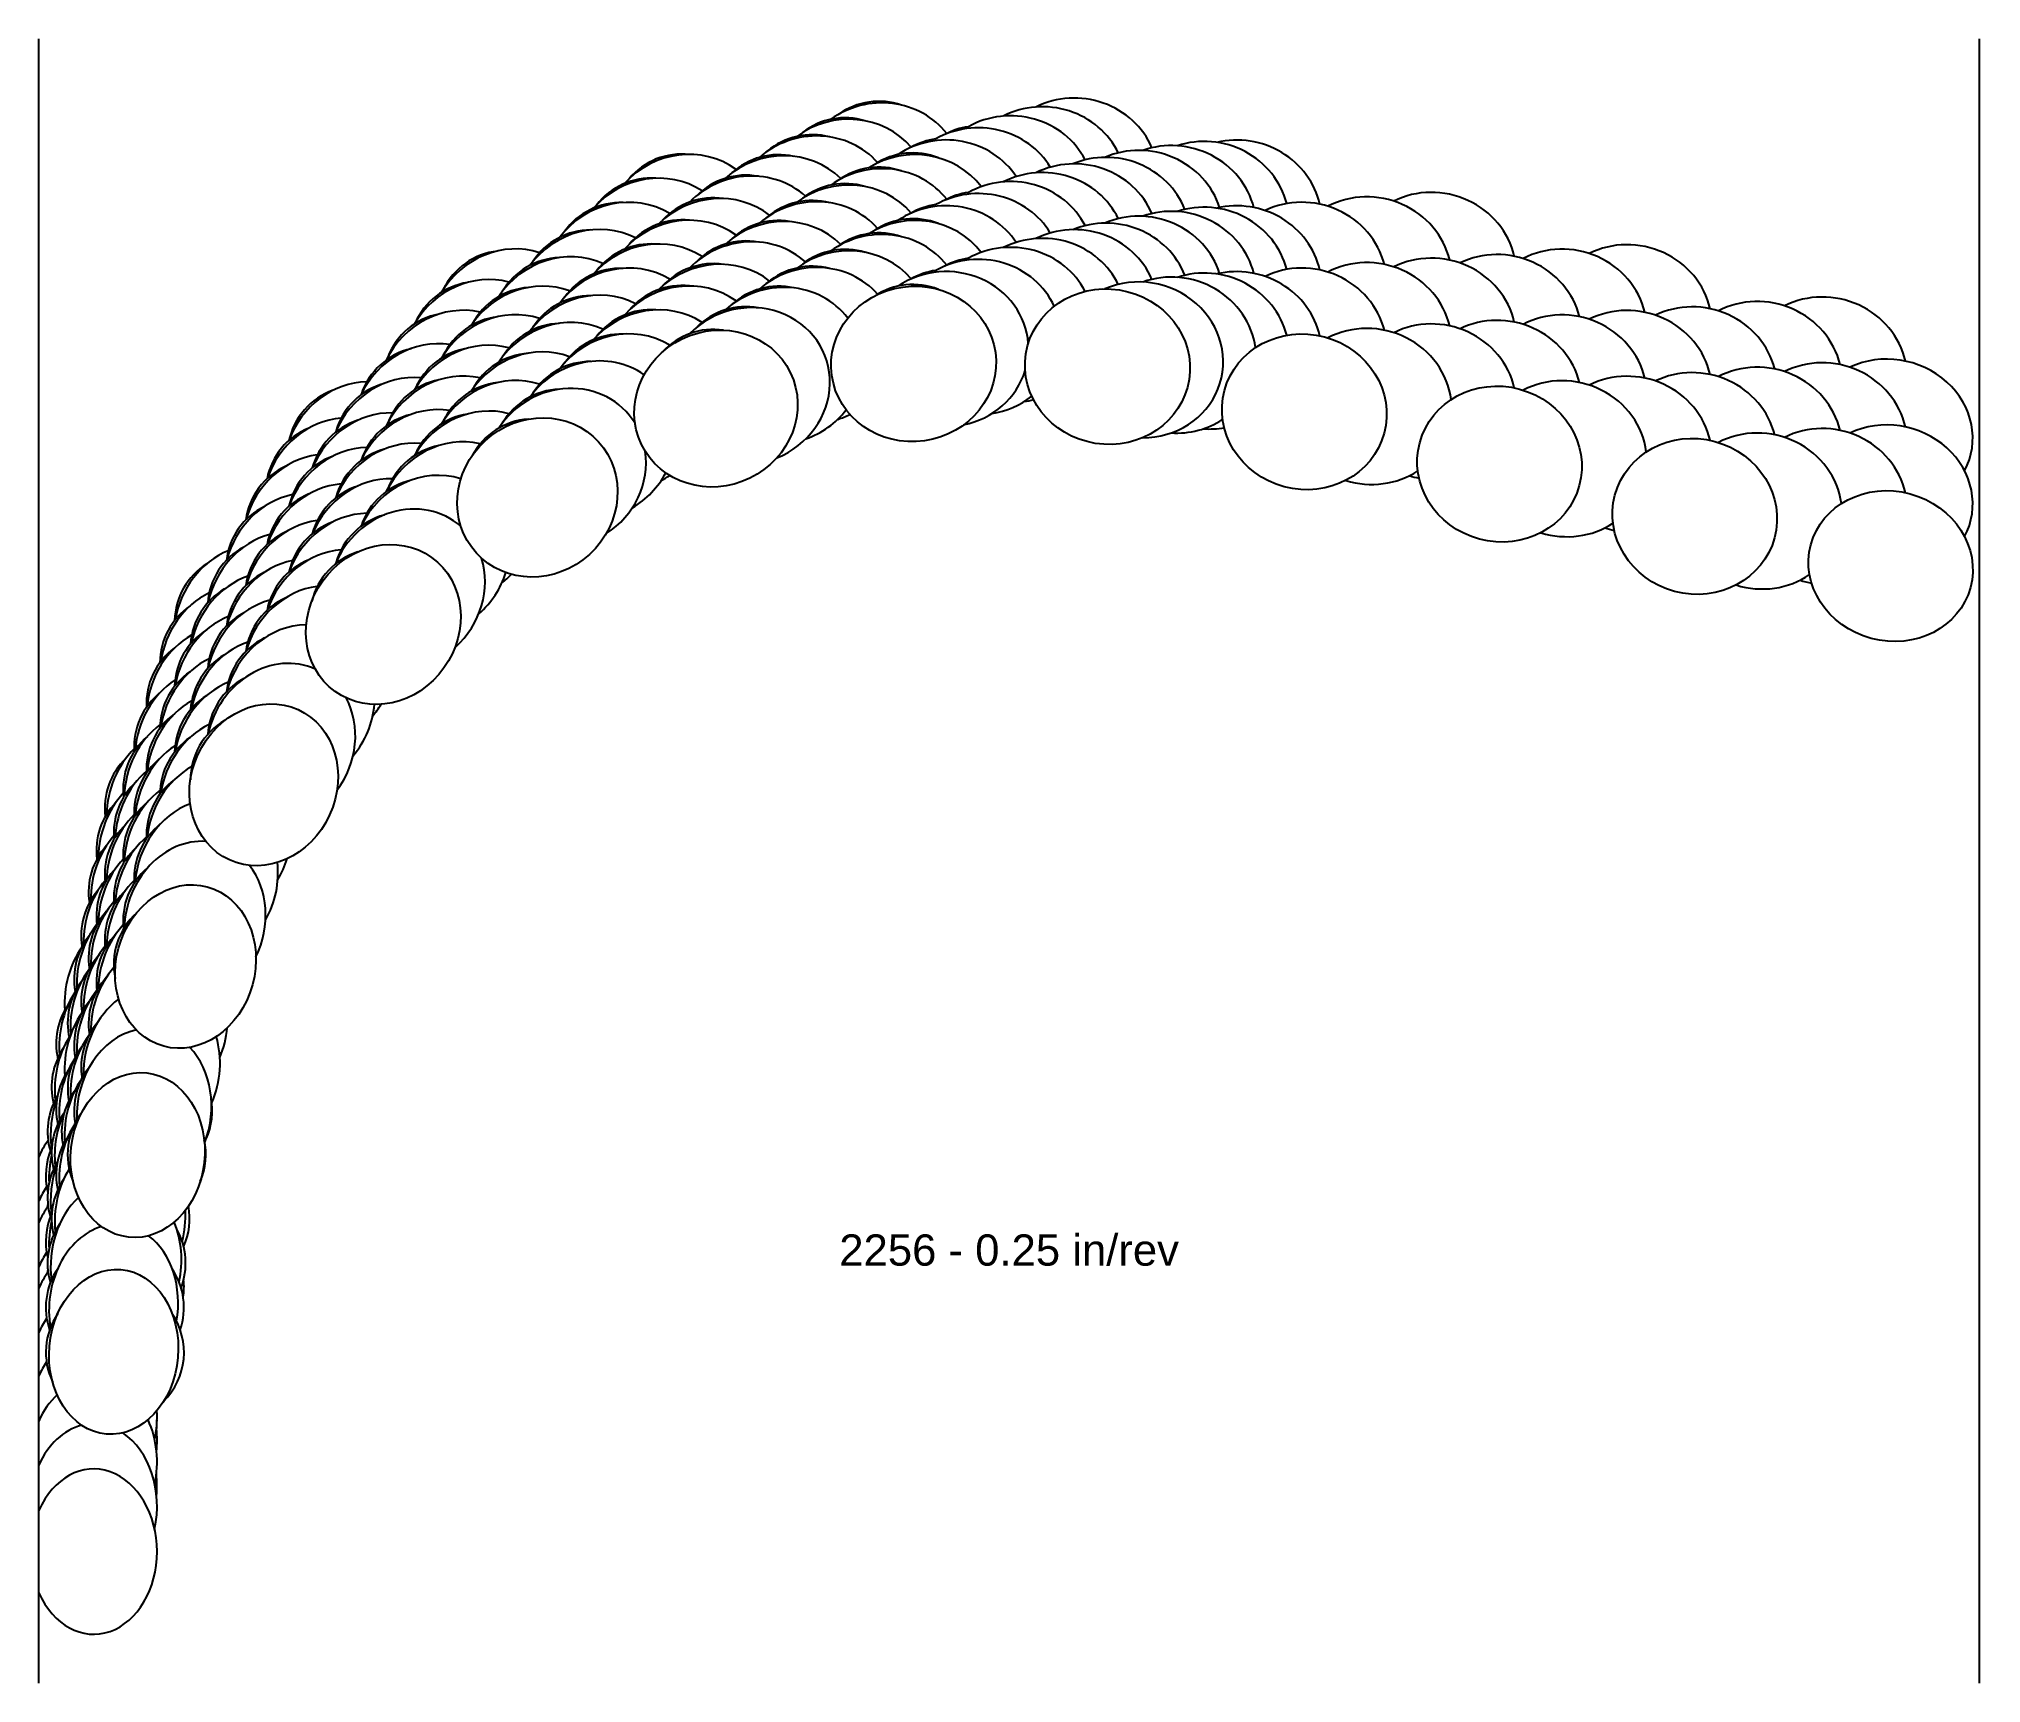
# Model space of a CAD drawing. Header units: inches. Extents: x -7.38 to 0.01, y -5.08 to 1.16.
import ezdxf
from ezdxf.enums import TextEntityAlignment as Align

# ---------------------------------------------------------------- set-up
doc = ezdxf.new("R2010")
doc.units = ezdxf.units.IN
doc.header["$MEASUREMENT"] = 0
for name, color, linetype, true_color in [('Blade_1', 30, 'Continuous', 0xff7f00), ('Blade_2', 7, 'Continuous', 0xcccc00), ('Blade_3', 7, 'Continuous', 0x00cc00), ('Blade_4', 7, 'Continuous', 0x00cccc), ('Blade_5', 7, 'Continuous', 0x0066cc), ('Blade_6', 190, 'Continuous', 0x7f00ff)]:
    doc.layers.add(name, color=color, linetype=linetype, true_color=true_color)
doc.layers.add('Gage_Line', color=7, linetype='Continuous')
doc.styles.get("Standard").update_dxf_attribs({"font": 'arial.ttf'})

msp = doc.modelspace()

# ---------------------------------------------------------------- linework, layer by layer
at = {"layer": 'Blade_1'}
for centre, major_axis, ratio, start_param, end_param in [((-4.0505, 0.4293), (0.3109, 0.0438), 0.939447, 6.763013, 8.298142), ((-4.0533, 0.4686), (0.2618, 0.0192), 1, 1.119457, 2.083805), ((-3.3138, 0.4189), (0.3101, -0.0491), 0.939693, 6.786569, 8.434374), ((-4.8017, 0.2597), (0.2826, 0.1368), 0.937376, 6.712047, 8.204441), ((-4.8112, 0.2979), (0.2545, 0.0644), 1, 1.17705, 2.157243), ((-2.5657, 0.2473), (0.3033, -0.0813), 0.939693, 6.765606, 8.597573), ((-4.0505, 0.1793), (0.3109, 0.0438), 0.939447, 6.763013, 8.298142), ((-4.0533, 0.2186), (0.2618, 0.0192), 1, 1.119457, 2.083805), ((-3.3138, 0.1689), (0.3101, -0.0491), 0.939693, 6.786569, 8.434374), ((-4.8017, 0.0097), (0.2826, 0.1368), 0.937376, 6.712047, 8.204441), ((-4.8112, 0.0479), (0.2545, 0.0644), 1, 1.17705, 2.157243), ((-2.5657, -0.0027), (0.3033, -0.0813), 0.939693, 6.765606, 8.597573), ((-1.8239, 0.0486), (0.3033, -0.0813), 0.939693, 6.765243, 8.601182), ((-5.4803, -0.078), (0.232, 0.2116), 0.933688, 6.734481, 8.119221), ((-4.0533, -0.0314), (0.2618, 0.0192), 1, 1.119457, 2.083805), ((-5.496, -0.042), (0.2398, 0.1068), 1, 1.224981, 2.22843), ((-1.082, -0.1502), (0.3033, -0.0813), 0.939693, 6.765243, 8.598013), ((-1.8239, -0.2014), (0.3033, -0.0813), 0.939693, 6.765243, 8.601182), ((-5.4803, -0.328), (0.232, 0.2116), 0.933688, 6.734481, 8.119221), ((-4.8112, -0.2021), (0.2545, 0.0644), 1, 1.17705, 2.157243), ((-5.496, -0.292), (0.2398, 0.1068), 1, 1.224981, 2.22843), ((-0.3374, -0.339), (0.3033, -0.0813), 0.906308, 6.069594, 8.610695), ((-1.082, -0.4002), (0.3033, -0.0813), 0.939693, 6.765243, 8.598013), ((-6.0826, -0.5348), (0.2179, 0.1464), 1, 1.291561, 2.284428), ((-6.0656, -0.5607), (0.1832, 0.255), 0.90326, 6.836481, 8.10888), ((-5.496, -0.542), (0.2398, 0.1068), 1, 1.224981, 2.22843), ((-0.3374, -0.589), (0.3033, -0.0813), 0.906308, 6.069594, 8.610695), ((-6.0656, -0.8107), (0.1832, 0.255), 0.90326, 6.836481, 8.10888), ((-6.0826, -0.7848), (0.2179, 0.1464), 1, 1.291561, 2.284428), ((-6.0826, -1.0348), (0.2179, 0.1464), 1, 1.291561, 2.306873), ((-6.5203, -1.17), (0.1305, 0.2856), 0.876756, 6.979912, 8.107035), ((-6.5365, -1.1524), (0.1898, 0.1814), 1, 1.337084, 2.309474), ((-6.5365, -1.4024), (0.1898, 0.1814), 1, 1.337084, 2.309474), ((-6.5203, -1.42), (0.1305, 0.2856), 0.876756, 6.979912, 8.107035), ((-6.5365, -1.6524), (0.1898, 0.1814), 1, 1.337084, 2.373193), ((-6.8177, -1.8606), (0.0829, 0.3029), 0.840415, 7.184943, 8.110157), ((-6.828, -1.8523), (0.1565, 0.2107), 1, 1.374065, 2.304843), ((-6.828, -2.1023), (0.1565, 0.2107), 1, 1.374065, 2.304843), ((-6.8177, -2.1106), (0.0829, 0.3029), 0.840415, 7.184943, 8.110157), ((-6.828, -2.3523), (0.1565, 0.2107), 1, 1.374065, 2.415729), ((-7.003, -2.5746), (0.12, 0.2335), 1, 1.39557, 2.270112), ((-6.9994, -2.5771), (0.0348, 0.3121), 0.810891, 7.233755, 8.07633), ((-6.9994, -2.8271), (0.0348, 0.3121), 0.810891, 7.233755, 8.044299), ((-7.003, -2.8246), (0.12, 0.2335), 1, 1.39557, 2.224564), ((-7.003, -3.0746), (0.12, 0.2335), 1, 1.39557, 2.438696), ((-7.003, -3.0746), (0.12, 0.2335), 1, 4.785174, 5.401055), ((-7.0858, -3.3267), (0.1109, 0.2379), 1, 1.767382, 1.817224), ((-7.0858, -3.5767), (0.1109, 0.2379), 1, 1.767382, 1.817224), ((-7.0858, -3.5767), (0.1109, 0.2379), 1, 4.993007, 5.248591), ((-7.0858, -3.8267), (0.1109, 0.2379), 1, 1.411488, 2.448494), ((-7.0858, -3.8267), (0.1109, 0.2379), 1, 4.35927, 5.74217), ((-7.1665, -4.084), (0, 0.314), 0.766045, 4.590781, 4.708524), ((-7.1665, -4.584), (0, 0.314), 0.766045, 2.09283, 7.331948), ((-7.1665, -4.334), (0, 0.314), 0.766045, 4.590781, 4.853143)]:
    msp.add_ellipse(centre, major_axis=major_axis, ratio=ratio, start_param=start_param, end_param=end_param, dxfattribs=at)
for centre, major_axis, ratio in [((-4.0505, -0.0707), (0.3109, 0.0438), 0.939447), ((-3.3138, -0.0811), (0.3101, -0.0491), 0.939693), ((-4.8017, -0.2403), (0.2826, 0.1368), 0.937376), ((-2.5657, -0.2527), (0.3033, -0.0813), 0.939693), ((-1.8239, -0.4514), (0.3033, -0.0813), 0.939693), ((-5.4803, -0.578), (0.232, 0.2116), 0.933688), ((-1.082, -0.6502), (0.3033, -0.0813), 0.939693), ((-0.3374, -0.839), (0.3033, -0.0813), 0.906308), ((-6.0656, -1.0607), (0.1832, 0.255), 0.90326), ((-6.5203, -1.67), (0.1305, 0.2856), 0.876756), ((-6.8177, -2.3606), (0.0829, 0.3029), 0.840415), ((-6.9994, -3.0771), (0.0348, 0.3121), 0.810891), ((-7.0907, -3.8249), (0.0275, 0.3128), 0.780173)]:
    msp.add_ellipse(centre, major_axis=major_axis, ratio=ratio, dxfattribs=at)
at = {"layer": 'Blade_2'}
for centre, major_axis, ratio, start_param, end_param in [((-3.9279, 0.4852), (0.3137, 0.0142), 0.939693, 6.792093, 8.427757), ((-3.9297, 0.5246), (0.2622, 0.0119), 1, 1.663582, 2.053652), ((-3.1872, 0.4449), (0.3071, -0.0653), 0.939693, 6.77484, 8.502284), ((-4.6797, 0.3457), (0.2893, 0.1221), 0.937856, 6.699349, 8.270685), ((-4.6881, 0.3841), (0.2563, 0.0568), 1, 1.170058, 2.143888), ((-3.9279, 0.2352), (0.3137, 0.0142), 0.939693, 6.792093, 8.427757), ((-3.9297, 0.2746), (0.2622, 0.0119), 1, 1.663582, 2.053652), ((-3.1872, 0.1949), (0.3071, -0.0653), 0.939693, 6.77484, 8.502284), ((-5.373, 0.0345), (0.2415, 0.2007), 0.934386, 6.712276, 8.174378), ((-4.6797, 0.0957), (0.2893, 0.1221), 0.937856, 6.699349, 8.270685), ((-4.6881, 0.1341), (0.2563, 0.0568), 1, 1.170058, 2.143888), ((-5.3877, 0.0709), (0.2427, 0.1), 1, 1.217838, 2.216237), ((-3.9279, -0.0148), (0.3137, 0.0142), 0.939693, 6.310189, 8.427757), ((-3.9297, 0.0246), (0.2622, 0.0119), 1, 1.663582, 2.053652), ((-3.1872, -0.0551), (0.3071, -0.0653), 0.939693, 4.930959, 8.502284), ((-4.6797, -0.1543), (0.2893, 0.1221), 0.937856, 4.693682, 8.270685), ((-4.6881, -0.1159), (0.2563, 0.0568), 1, 1.170058, 2.143888), ((-5.373, -0.2155), (0.2415, 0.2007), 0.934386, 6.712276, 8.174378), ((-5.3877, -0.1791), (0.2427, 0.1), 1, 1.217838, 2.216237), ((-5.9757, -0.4261), (0.1906, 0.2495), 0.910912, 6.798502, 8.14355), ((-5.9931, -0.3978), (0.2221, 0.1399), 1, 1.278362, 2.293977), ((-3.9279, -0.0148), (0.3137, 0.0142), 0.939693, 4.885552, 5.955765), ((-5.373, -0.4655), (0.2415, 0.2007), 0.934386, 6.152649, 8.174378), ((-5.3877, -0.4291), (0.2427, 0.1), 1, 1.217838, 2.216237), ((-5.9757, -0.6761), (0.1906, 0.2495), 0.910912, 6.798502, 8.14355), ((-5.9931, -0.6478), (0.2221, 0.1399), 1, 1.278362, 2.293977), ((-5.373, -0.4655), (0.2415, 0.2007), 0.934386, 4.579956, 5.7668), ((-5.9757, -0.9261), (0.1906, 0.2495), 0.910912, 6.21974, 8.14355), ((-5.9931, -0.8978), (0.2221, 0.1399), 1, 1.278362, 2.293977), ((-6.4557, -1.0154), (0.1407, 0.2807), 0.8774, 6.948621, 8.143164), ((-6.4714, -0.9973), (0.1948, 0.176), 1, 1.332393, 2.335547), ((-5.9757, -0.9261), (0.1906, 0.2495), 0.910912, 4.502823, 5.716046), ((-6.4714, -1.2473), (0.1948, 0.176), 1, 1.332393, 2.335547), ((-6.4557, -1.2654), (0.1407, 0.2807), 0.8774, 6.948621, 8.143164), ((-6.4557, -1.5154), (0.1407, 0.2807), 0.8774, 6.321959, 8.143164), ((-6.4714, -1.4973), (0.1948, 0.176), 1, 1.332393, 2.335547), ((-6.4557, -1.5154), (0.1407, 0.2807), 0.8774, 4.513693, 5.735525), ((-6.7821, -1.6948), (0.0926, 0.3001), 0.840796, 7.149184, 8.167143), ((-6.7922, -1.6861), (0.1623, 0.2063), 1, 1.370627, 2.355016), ((-6.7821, -1.9448), (0.0926, 0.3001), 0.840796, 7.149184, 8.167143), ((-6.7922, -1.9361), (0.1623, 0.2063), 1, 1.370627, 2.355016), ((-6.7821, -2.1948), (0.0926, 0.3001), 0.840796, 6.479623, 8.167143), ((-6.7922, -2.1861), (0.1623, 0.2063), 1, 1.370627, 2.355016), ((-6.7821, -2.1948), (0.0926, 0.3001), 0.840796, 4.534954, 5.748217), ((-6.9749, -2.4098), (0.0438, 0.3109), 0.811161, 7.23346, 8.076337), ((-6.9785, -2.4072), (0.1261, 0.2303), 1, 1.393885, 2.25436), ((-6.9785, -2.6572), (0.1261, 0.2303), 1, 1.393885, 2.25436), ((-6.9749, -2.6598), (0.0438, 0.3109), 0.811161, 7.23346, 8.076337), ((-6.9749, -2.9098), (0.0438, 0.3109), 0.811161, 6.570857, 8.076337), ((-6.9749, -2.9098), (0.0438, 0.3109), 0.811161, 4.434116, 5.709887), ((-6.9785, -2.9072), (0.1261, 0.2303), 1, 1.393885, 2.25436), ((-6.9785, -2.9072), (0.1261, 0.2303), 1, 4.787693, 5.392232), ((-7.0861, -3.1562), (0.1109, 0.2379), 1, 1.589877, 2.243594), ((-7.091, -3.1543), (0.0275, 0.3128), 0.78017, 7.678315, 8.014831), ((-7.0861, -3.4062), (0.1109, 0.2379), 1, 1.589877, 2.243594), ((-7.091, -3.6543), (0.0275, 0.3128), 0.78017, 6.581602, 8.17713), ((-7.091, -3.4043), (0.0275, 0.3128), 0.78017, 7.678315, 8.014831), ((-7.091, -3.6543), (0.0275, 0.3128), 0.78017, 4.605956, 5.822692), ((-7.0861, -3.4062), (0.1109, 0.2379), 1, 5.070397, 5.079932), ((-7.0861, -3.6562), (0.1109, 0.2379), 1, 1.411498, 2.339727), ((-7.0861, -3.6562), (0.1109, 0.2379), 1, 4.819641, 5.742202), ((-7.1663, -4.4122), (0, 0.314), 0.766045, 6.474428, 7.333618), ((-7.1663, -4.4122), (0, 0.314), 0.766045, 4.43387, 5.807842), ((-7.1663, -4.1622), (0, 0.314), 0.766045, 4.58171, 4.856046)]:
    msp.add_ellipse(centre, major_axis=major_axis, ratio=ratio, start_param=start_param, end_param=end_param, dxfattribs=at)
at = {"layer": 'Blade_3'}
for centre, major_axis, ratio, start_param, end_param in [((-3.8049, 0.5316), (0.314, 0.0055), 0.939693, 6.779162, 8.37579), ((-3.8056, 0.571), (0.2625, 0.0046), 1, 1.694285, 2.052864), ((-4.5561, 0.4232), (0.2951, 0.1074), 0.938285, 6.700176, 8.260745), ((-3.0614, 0.4628), (0.3033, -0.0813), 0.939693, 6.767606, 8.488747), ((-4.5634, 0.4619), (0.2578, 0.0496), 1, 1.160064, 2.131155), ((-3.8049, 0.2816), (0.314, 0.0055), 0.939693, 6.779162, 8.37579), ((-3.8056, 0.321), (0.2625, 0.0046), 1, 1.694285, 2.052864), ((-3.0614, 0.2128), (0.3033, -0.0813), 0.939693, 6.767606, 8.488747), ((-2.3184, 0.2679), (0.3033, -0.0813), 0.939693, 6.750981, 8.628666), ((-5.2633, 0.1393), (0.2506, 0.1892), 0.935055, 6.707494, 8.168048), ((-4.5561, 0.1732), (0.2951, 0.1074), 0.938285, 6.700176, 8.260745), ((-4.5634, 0.2119), (0.2578, 0.0496), 1, 1.160064, 2.131155), ((-5.277, 0.1761), (0.2454, 0.0932), 1, 1.208736, 2.205241), ((-1.5766, 0.0691), (0.3033, -0.0813), 0.939693, 6.75266, 8.628223), ((-3.8049, 0.0316), (0.314, 0.0055), 0.939693, 6.670982, 8.37579), ((-3.8056, 0.071), (0.2625, 0.0046), 1, 1.694285, 2.052864), ((-2.3184, 0.0179), (0.3033, -0.0813), 0.939693, 6.750981, 8.628666), ((-5.2633, -0.1107), (0.2506, 0.1892), 0.935055, 6.707494, 8.168048), ((-4.5561, -0.0768), (0.2951, 0.1074), 0.938285, 6.56494, 8.260745), ((-4.5634, -0.0381), (0.2578, 0.0496), 1, 1.160064, 2.131155), ((-3.0614, -0.0372), (0.3033, -0.0813), 0.939693, 6.657221, 8.488747), ((-5.277, -0.0739), (0.2454, 0.0932), 1, 1.208736, 2.205241), ((-0.8347, -0.1297), (0.3033, -0.0813), 0.939693, 6.75266, 8.628223), ((-2.3184, -0.2321), (0.3033, -0.0813), 0.939693, 6.64785, 8.628666), ((-1.5766, -0.1809), (0.3033, -0.0813), 0.939693, 6.75266, 8.628223), ((-5.8837, -0.2971), (0.2012, 0.2411), 0.911671, 6.786747, 8.135574), ((-5.9003, -0.2682), (0.2262, 0.1332), 1, 1.270047, 2.283849), ((-5.2633, -0.3607), (0.2506, 0.1892), 0.935055, 6.57677, 8.168048), ((-5.277, -0.3239), (0.2454, 0.0932), 1, 1.208736, 2.205241), ((-0.8347, -0.3797), (0.3033, -0.0813), 0.939693, 6.75266, 8.628223), ((-1.5766, -0.4309), (0.3033, -0.0813), 0.939693, 6.647643, 8.628223), ((-3.8049, 0.0316), (0.314, 0.0055), 0.939693, 4.859349, 5.399823), ((-5.8837, -0.5471), (0.2012, 0.2411), 0.911671, 6.786747, 8.135574), ((-5.9003, -0.5182), (0.2262, 0.1332), 1, 1.270047, 2.283849), ((-4.5561, -0.0768), (0.2951, 0.1074), 0.938285, 4.695485, 5.310265), ((-3.0614, -0.0372), (0.3033, -0.0813), 0.939693, 4.924791, 5.593819), ((-0.8347, -0.6297), (0.3033, -0.0813), 0.939693, 6.656723, 8.628223), ((-5.8837, -0.7971), (0.2012, 0.2411), 0.911671, 6.636876, 8.135574), ((-5.9003, -0.7682), (0.2262, 0.1332), 1, 1.270047, 2.283849), ((-5.2633, -0.3607), (0.2506, 0.1892), 0.935055, 4.58636, 5.180246), ((-2.3184, -0.2321), (0.3033, -0.0813), 0.939693, 4.668103, 5.587643), ((-6.3849, -0.8682), (0.1482, 0.2768), 0.885765, 6.916713, 8.123892), ((-6.4017, -0.8478), (0.1999, 0.1701), 1, 1.321532, 2.319895), ((-1.5766, -0.4309), (0.3033, -0.0813), 0.939693, 4.667704, 5.588009), ((-6.4017, -1.0978), (0.1999, 0.1701), 1, 1.321532, 2.319895), ((-6.3849, -1.1182), (0.1482, 0.2768), 0.885765, 6.916713, 8.123892), ((-5.8837, -0.7971), (0.2012, 0.2411), 0.911671, 4.53409, 5.140582), ((-0.8347, -0.6297), (0.3033, -0.0813), 0.939693, 4.667704, 5.608912), ((-6.3849, -1.3682), (0.1482, 0.2768), 0.885765, 6.735025, 8.123892), ((-6.4017, -1.3478), (0.1999, 0.1701), 1, 1.321532, 2.319895), ((-6.7502, -1.5246), (0.168, 0.2017), 1, 1.365141, 2.334428), ((-6.7382, -1.5353), (0.0994, 0.2979), 0.849953, 7.111024, 8.140175), ((-6.3849, -1.3682), (0.1482, 0.2768), 0.885765, 4.477068, 5.166523), ((-6.7382, -1.7853), (0.0994, 0.2979), 0.849953, 7.111024, 8.140175), ((-6.7502, -1.7746), (0.168, 0.2017), 1, 1.365141, 2.334428), ((-6.7382, -2.0353), (0.0994, 0.2979), 0.849953, 6.886612, 8.140175), ((-6.7502, -2.0246), (0.168, 0.2017), 1, 1.365141, 2.334428), ((-6.7382, -2.0353), (0.0994, 0.2979), 0.849953, 4.4851, 5.216687), ((-6.9458, -2.2476), (0.0507, 0.3099), 0.820905, 7.232468, 8.074454), ((-6.9519, -2.2433), (0.1324, 0.2266), 1, 1.389136, 2.262851), ((-6.9458, -2.4976), (0.0507, 0.3099), 0.820905, 7.232468, 8.074454), ((-6.9519, -2.4933), (0.1324, 0.2266), 1, 1.389136, 2.262851), ((-6.9458, -2.7476), (0.0507, 0.3099), 0.820905, 6.986819, 8.074454), ((-6.9519, -2.7433), (0.1324, 0.2266), 1, 1.389136, 2.262851), ((-6.9458, -2.7476), (0.0507, 0.3099), 0.820905, 4.413868, 5.242017), ((-7.0796, -2.9882), (0.1109, 0.2379), 1, 1.464373, 2.294363), ((-7.0816, -2.9877), (0.0254, 0.313), 0.790415, 7.515279, 8.122731), ((-7.0796, -3.2382), (0.1109, 0.2379), 1, 1.464373, 2.294363), ((-7.0816, -3.2377), (0.0254, 0.313), 0.790415, 7.515279, 8.122731), ((-7.0816, -3.4877), (0.0254, 0.313), 0.790415, 6.997131, 8.122731), ((-7.0796, -3.4882), (0.1109, 0.2379), 1, 1.408551, 2.294363), ((-7.0816, -3.4877), (0.0254, 0.313), 0.790415, 4.544488, 5.294745), ((-7.0796, -3.4882), (0.1109, 0.2379), 1, 4.784129, 5.663454), ((-7.1663, -4.2441), (0, 0.314), 0.766045, 6.901449, 7.333618), ((-7.1663, -4.2441), (0, 0.314), 0.766045, 4.441299, 5.252159)]:
    msp.add_ellipse(centre, major_axis=major_axis, ratio=ratio, start_param=start_param, end_param=end_param, dxfattribs=at)
at = {"layer": 'Blade_4'}
for centre, major_axis, ratio, start_param, end_param in [((-4.4356, 0.538), (0.2591, 0.042), 1, 1.151949, 2.118324), ((-3.6819, 0.5773), (0.314, 0), 0.939693, 6.730136, 8.390779), ((-4.4294, 0.4992), (0.3003, 0.0917), 0.938666, 6.687423, 8.299832), ((-2.9367, 0.4784), (0.3033, -0.0813), 0.939693, 6.765512, 8.466142), ((-3.6819, 0.3273), (0.314, 0), 0.939693, 6.730136, 8.390779), ((-5.151, 0.2431), (0.2596, 0.1767), 0.935693, 6.68765, 8.205015), ((-5.1636, 0.2802), (0.248, 0.0859), 1, 1.203883, 2.190821), ((-4.4294, 0.2492), (0.3003, 0.0917), 0.938666, 6.687423, 8.299832), ((-4.4356, 0.288), (0.2591, 0.042), 1, 1.151949, 2.118324), ((-2.9367, 0.2284), (0.3033, -0.0813), 0.939693, 6.765512, 8.466142), ((-3.6819, 0.0773), (0.314, 0), 0.939693, 6.730136, 8.390779), ((-5.151, -0.0069), (0.2596, 0.1767), 0.935693, 6.68765, 8.205015), ((-5.1636, 0.0302), (0.248, 0.0859), 1, 1.203883, 2.190821), ((-4.4294, -0.0008), (0.3003, 0.0917), 0.938666, 6.687423, 8.299832), ((-4.4356, 0.038), (0.2591, 0.042), 1, 1.151949, 2.118324), ((-2.9367, -0.0216), (0.3033, -0.0813), 0.939693, 6.765512, 8.466142), ((-5.7871, -0.1699), (0.2077, 0.2355), 0.919052, 6.745314, 8.149328), ((-5.8039, -0.1388), (0.2296, 0.1273), 1, 1.258614, 2.267884), ((-5.151, -0.2569), (0.2596, 0.1767), 0.935693, 6.68765, 8.205015), ((-5.1636, -0.2198), (0.248, 0.0859), 1, 1.203883, 2.190821), ((-5.7871, -0.4199), (0.2077, 0.2355), 0.919052, 6.745314, 8.149328), ((-5.8039, -0.3888), (0.2296, 0.1273), 1, 1.258614, 2.267884), ((-3.6819, 0.0773), (0.314, 0), 0.939693, 4.874563, 4.992011), ((-4.4294, -0.0008), (0.3003, 0.0917), 0.938666, 4.726373, 4.886783), ((-5.7871, -0.6699), (0.2077, 0.2355), 0.919052, 6.745314, 8.149328), ((-2.9367, -0.0216), (0.3033, -0.0813), 0.939693, 4.917754, 5.174545), ((-6.3119, -0.7191), (0.1584, 0.2711), 0.886463, 6.882706, 8.145358), ((-5.8039, -0.6388), (0.2296, 0.1273), 1, 1.258614, 2.267884), ((-6.3281, -0.6983), (0.2046, 0.1645), 1, 1.318735, 2.329987), ((-5.151, -0.2569), (0.2596, 0.1767), 0.935693, 4.618395, 4.743702), ((-6.3281, -0.9483), (0.2046, 0.1645), 1, 1.318735, 2.329987), ((-6.3119, -0.9691), (0.1584, 0.2711), 0.886463, 6.882706, 8.145358), ((-5.7871, -0.6699), (0.2077, 0.2355), 0.919052, 4.517046, 4.671016), ((-6.3281, -1.1983), (0.2046, 0.1645), 1, 1.318735, 2.329987), ((-6.3119, -1.2191), (0.1584, 0.2711), 0.886463, 6.882706, 8.145358), ((-6.6898, -1.3742), (0.1062, 0.2955), 0.858901, 7.067371, 8.144817), ((-6.7035, -1.3613), (0.1736, 0.1969), 1, 1.356668, 2.344191), ((-6.7035, -1.6113), (0.1736, 0.1969), 1, 1.356668, 2.344191), ((-6.6898, -1.6242), (0.1062, 0.2955), 0.858901, 7.067371, 8.144817), ((-6.3119, -1.2191), (0.1584, 0.2711), 0.886463, 4.520808, 4.695633), ((-6.6898, -1.8742), (0.1062, 0.2955), 0.858901, 7.067371, 8.144817), ((-6.7035, -1.8613), (0.1736, 0.1969), 1, 1.356668, 2.344191), ((-6.9236, -2.0777), (0.1387, 0.2229), 1, 1.387767, 2.284238), ((-6.9176, -2.0821), (0.0603, 0.3082), 0.821212, 7.242433, 8.101254), ((-6.6898, -1.8742), (0.1062, 0.2955), 0.858901, 4.480802, 4.761571), ((-6.9176, -2.3321), (0.0603, 0.3082), 0.821212, 7.242433, 8.101254), ((-6.9236, -2.3277), (0.1387, 0.2229), 1, 1.387767, 2.284238), ((-6.9236, -2.5777), (0.1387, 0.2229), 1, 1.387767, 2.284238), ((-6.9176, -2.5821), (0.0603, 0.3082), 0.821212, 7.242433, 8.101254), ((-7.0662, -2.8174), (0.0258, 0.3129), 0.790584, 7.278026, 8.081799), ((-6.9176, -2.5821), (0.0603, 0.3082), 0.821212, 4.464324, 4.834592), ((-7.0642, -2.8179), (0.1109, 0.2379), 1, 1.407726, 2.248878), ((-7.0642, -3.0679), (0.1109, 0.2379), 1, 1.407726, 2.248878), ((-7.0662, -3.0674), (0.0258, 0.3129), 0.790584, 7.401756, 8.081799), ((-7.0642, -3.3179), (0.1109, 0.2379), 1, 1.407726, 2.248878), ((-7.0662, -3.3174), (0.0258, 0.3129), 0.790584, 7.278026, 8.081799), ((-7.0662, -3.3174), (0.0258, 0.3129), 0.790584, 4.492208, 4.874747), ((-7.0642, -3.3179), (0.1109, 0.2379), 1, 4.726678, 5.329905), ((-7.1663, -4.0723), (0, 0.314), 0.766045, 7.125378, 7.333618), ((-7.1663, -4.0723), (0, 0.314), 0.766045, 4.43539, 4.788259)]:
    msp.add_ellipse(centre, major_axis=major_axis, ratio=ratio, start_param=start_param, end_param=end_param, dxfattribs=at)
at = {"layer": 'Blade_5'}
for centre, major_axis, ratio, start_param, end_param in [((-4.3058, 0.563), (0.3047, 0.0759), 0.938981, 6.719063, 8.271072), ((-3.5589, 0.6114), (0.3136, -0.0164), 0.939693, 6.757877, 8.403792), ((-4.3108, 0.602), (0.2603, 0.0343), 1, 1.143502, 2.103822), ((-2.813, 0.4837), (0.3033, -0.0813), 0.939693, 6.740137, 8.376457), ((-5.0366, 0.3354), (0.2677, 0.1641), 0.936295, 6.701833, 8.174404), ((-3.5589, 0.3614), (0.3136, -0.0164), 0.939693, 6.757877, 8.403792), ((-5.0482, 0.3729), (0.2504, 0.0789), 1, 1.195495, 2.179453), ((-4.3058, 0.313), (0.3047, 0.0759), 0.938981, 6.719063, 8.271072), ((-4.3108, 0.352), (0.2603, 0.0343), 1, 1.143502, 2.103822), ((-2.0733, 0.2849), (0.3033, -0.0813), 0.939693, 6.742056, 8.609698), ((-2.813, 0.2337), (0.3033, -0.0813), 0.939693, 6.740137, 8.376457), ((-5.0366, 0.0854), (0.2677, 0.1641), 0.936295, 6.701833, 8.174404), ((-5.0482, 0.1229), (0.2504, 0.0789), 1, 1.195495, 2.179453), ((-4.3058, 0.063), (0.3047, 0.0759), 0.938981, 6.719063, 8.271072), ((-4.3108, 0.102), (0.2603, 0.0343), 1, 1.143502, 2.103822), ((-3.5589, 0.1114), (0.3136, -0.0164), 0.939693, 6.757877, 8.403792), ((-1.3293, 0.0861), (0.3033, -0.0813), 0.939693, 6.740497, 8.612873), ((-2.0733, 0.0349), (0.3033, -0.0813), 0.939693, 6.742056, 8.609698), ((-5.6885, -0.052), (0.218, 0.226), 0.919799, 6.753115, 8.122517), ((-5.7044, -0.0204), (0.2333, 0.1204), 1, 1.252162, 2.256043), ((-2.813, -0.0163), (0.3033, -0.0813), 0.939693, 6.740137, 8.376457), ((-5.0366, -0.1646), (0.2677, 0.1641), 0.936295, 6.701833, 8.174404), ((-0.5874, -0.1127), (0.3033, -0.0813), 0.939693, 6.7401, 8.612873), ((-5.0482, -0.1271), (0.2504, 0.0789), 1, 1.195495, 2.179453), ((-2.0733, -0.2151), (0.3033, -0.0813), 0.939693, 6.742056, 8.609698), ((-1.3293, -0.1639), (0.3033, -0.0813), 0.939693, 6.740497, 8.612873), ((-5.6885, -0.302), (0.218, 0.226), 0.919799, 6.753115, 8.122517), ((-5.7044, -0.2704), (0.2333, 0.1204), 1, 1.252162, 2.256043), ((-0.5874, -0.3627), (0.3033, -0.0813), 0.939693, 6.7401, 8.612873), ((-1.3293, -0.4139), (0.3033, -0.0813), 0.939693, 6.740497, 8.612873), ((-6.2333, -0.5813), (0.1655, 0.2669), 0.894612, 6.864592, 8.108728), ((-5.6885, -0.552), (0.218, 0.226), 0.919799, 6.753115, 8.122517), ((-5.7044, -0.5204), (0.2333, 0.1204), 1, 1.252162, 2.256043), ((-6.2504, -0.5581), (0.2091, 0.1587), 1, 1.306754, 2.296299), ((-0.5874, -0.6127), (0.3033, -0.0813), 0.939693, 6.7401, 8.612873), ((-2.0733, -0.2151), (0.3033, -0.0813), 0.939693, 4.658234, 4.777894), ((-6.2504, -0.8081), (0.2091, 0.1587), 1, 1.306754, 2.296299), ((-6.2333, -0.8313), (0.1655, 0.2669), 0.894612, 6.864592, 8.108728), ((-1.3293, -0.4139), (0.3033, -0.0813), 0.939693, 4.653767, 4.770731), ((-6.2333, -1.0813), (0.1655, 0.2669), 0.894612, 6.864592, 8.108728), ((-6.2504, -1.0581), (0.2091, 0.1587), 1, 1.306754, 2.296299), ((-6.637, -1.222), (0.1131, 0.2929), 0.867635, 7.034126, 8.109684), ((-0.5874, -0.6127), (0.3033, -0.0813), 0.939693, 4.653767, 4.797625), ((-6.6523, -1.2071), (0.179, 0.192), 1, 1.349285, 2.315435), ((-6.6523, -1.4571), (0.179, 0.192), 1, 1.349285, 2.315435), ((-6.637, -1.472), (0.1131, 0.2929), 0.867635, 7.034126, 8.109684), ((-6.637, -1.722), (0.1131, 0.2929), 0.867635, 7.034126, 8.109684), ((-6.6523, -1.7071), (0.179, 0.192), 1, 1.349285, 2.315435), ((-6.8939, -1.9197), (0.1445, 0.2191), 1, 1.379871, 2.279168), ((-6.8855, -1.9259), (0.0666, 0.3069), 0.830746, 7.233379, 8.087059), ((-6.8939, -2.1697), (0.1445, 0.2191), 1, 1.379871, 2.279168), ((-6.8855, -2.1759), (0.0666, 0.3069), 0.830746, 7.233379, 8.087059), ((-6.8855, -2.4259), (0.0666, 0.3069), 0.830746, 7.233379, 8.087059), ((-6.8939, -2.4197), (0.1445, 0.2191), 1, 1.379871, 2.279168), ((-7.0469, -2.6538), (0.1109, 0.2379), 1, 1.403338, 2.221814), ((-7.046, -2.6546), (0.024, 0.3131), 0.800712, 7.27124, 8.047097), ((-7.046, -2.9046), (0.024, 0.3131), 0.800712, 7.27124, 8.047097), ((-7.0469, -2.9038), (0.1109, 0.2379), 1, 1.403338, 2.221814), ((-7.0469, -3.1538), (0.1109, 0.2379), 1, 1.403338, 2.221814), ((-7.046, -3.1546), (0.024, 0.3131), 0.800712, 7.27124, 8.047097), ((-7.1663, -3.4076), (0, 0.314), 0.766045, 7.122411, 7.333618), ((-7.1663, -3.6576), (0, 0.314), 0.766045, 7.122411, 7.333618), ((-7.1663, -3.9076), (0, 0.314), 0.766045, 7.122411, 7.333618)]:
    msp.add_ellipse(centre, major_axis=major_axis, ratio=ratio, start_param=start_param, end_param=end_param, dxfattribs=at)
at = {"layer": 'Blade_6'}
for centre, major_axis, ratio, start_param, end_param in [((-4.1782, 0.6256), (0.3082, 0.0603), 0.939244, 6.729726, 8.30997), ((-4.1822, 0.6647), (0.2611, 0.027), 1, 1.133017, 2.094051), ((-3.4361, 0.6443), (0.3123, -0.0328), 0.939693, 6.763345, 8.449632), ((-4.9201, 0.4266), (0.2756, 0.1504), 0.936857, 6.69985, 8.214042), ((-4.9306, 0.4645), (0.2526, 0.0715), 1, 1.185806, 2.168217), ((-4.1782, 0.3756), (0.3082, 0.0603), 0.939244, 6.729726, 8.30997), ((-4.1822, 0.4147), (0.2611, 0.027), 1, 1.133017, 2.094051), ((-3.4361, 0.3943), (0.3123, -0.0328), 0.939693, 6.763345, 8.449632), ((-4.9201, 0.1766), (0.2756, 0.1504), 0.936857, 6.69985, 8.214042), ((-4.9306, 0.2145), (0.2526, 0.0715), 1, 1.185806, 2.168217), ((-3.4361, 0.1443), (0.3123, -0.0328), 0.939693, 6.763345, 8.449632), ((-5.5858, 0.0638), (0.2249, 0.2192), 0.92689, 6.734187, 8.14064), ((-4.1782, 0.1256), (0.3082, 0.0603), 0.939244, 6.729726, 8.30997), ((-4.1822, 0.1647), (0.2611, 0.027), 1, 1.133017, 2.094051), ((-5.6017, 0.0976), (0.2365, 0.1138), 1, 1.239537, 2.241698), ((-4.9201, -0.0734), (0.2756, 0.1504), 0.936857, 6.69985, 8.214042), ((-4.9306, -0.0355), (0.2526, 0.0715), 1, 1.185806, 2.168217), ((-5.5858, -0.1862), (0.2249, 0.2192), 0.92689, 6.734187, 8.14064), ((-5.6017, -0.1524), (0.2365, 0.1138), 1, 1.239537, 2.241698), ((-6.1504, -0.4433), (0.1729, 0.2621), 0.902511, 6.839215, 8.118397), ((-5.5858, -0.4362), (0.2249, 0.2192), 0.92689, 6.734187, 8.14064), ((-5.6017, -0.4024), (0.2365, 0.1138), 1, 1.239537, 2.241698), ((-6.1681, -0.4178), (0.2137, 0.1524), 1, 1.295742, 2.306654), ((-6.1681, -0.6678), (0.2137, 0.1524), 1, 1.295742, 2.306654), ((-6.1504, -0.6933), (0.1729, 0.2621), 0.902511, 6.839215, 8.118397), ((-6.1504, -0.9433), (0.1729, 0.2621), 0.902511, 6.839215, 8.118397), ((-6.1681, -0.9178), (0.2137, 0.1524), 1, 1.295742, 2.306654), ((-6.5818, -1.0676), (0.1236, 0.2886), 0.868204, 7.007974, 8.127166), ((-6.5967, -1.0522), (0.1846, 0.1866), 1, 1.344866, 2.325242), ((-6.5818, -1.3176), (0.1236, 0.2886), 0.868204, 7.007974, 8.127166), ((-6.5967, -1.3022), (0.1846, 0.1866), 1, 1.344866, 2.325242), ((-6.5818, -1.5676), (0.1236, 0.2886), 0.868204, 7.007974, 8.127166), ((-6.5967, -1.5522), (0.1846, 0.1866), 1, 1.344866, 2.325242), ((-6.8536, -1.7646), (0.0762, 0.3046), 0.831091, 7.220457, 8.117381), ((-6.8618, -1.7582), (0.1506, 0.215), 1, 1.380225, 2.30444), ((-6.8618, -2.0082), (0.1506, 0.215), 1, 1.380225, 2.30444), ((-6.8536, -2.0146), (0.0762, 0.3046), 0.831091, 7.220457, 8.117381), ((-6.8536, -2.2646), (0.0762, 0.3046), 0.831091, 7.220457, 8.117381), ((-6.8618, -2.2582), (0.1506, 0.215), 1, 1.380225, 2.30444), ((-7.0251, -2.4885), (0.0279, 0.3128), 0.800942, 7.223071, 8.045749), ((-7.0251, -2.7385), (0.0279, 0.3128), 0.800942, 7.223071, 8.045749), ((-7.0251, -2.9885), (0.0279, 0.3128), 0.800942, 7.223071, 8.045749), ((-7.026, -2.9877), (0.1134, 0.2367), 1, 1.402352, 2.216919), ((-7.1663, -3.2394), (0, 0.314), 0.766045, 7.089648, 7.333618), ((-7.1663, -3.4894), (0, 0.314), 0.766045, 7.089648, 7.333618), ((-7.1663, -3.7394), (0, 0.314), 0.766045, 7.089648, 7.333618)]:
    msp.add_ellipse(centre, major_axis=major_axis, ratio=ratio, start_param=start_param, end_param=end_param, dxfattribs=at)
at = {"layer": 'Gage_Line'}
for p, q in [((-7.375, -5.084), (-7.375, 1.1647)), ((0, -5.084), (0, 1.1647))]:
    msp.add_line(p, q, dxfattribs=at)

# ---------------------------------------------------------------- texts
msp.add_text('2256 - 0.25 in/rev', height=0.11875).set_placement((-3.6875, -3.438), align=Align.MIDDLE_CENTER)

doc.saveas('drawing.dxf')
